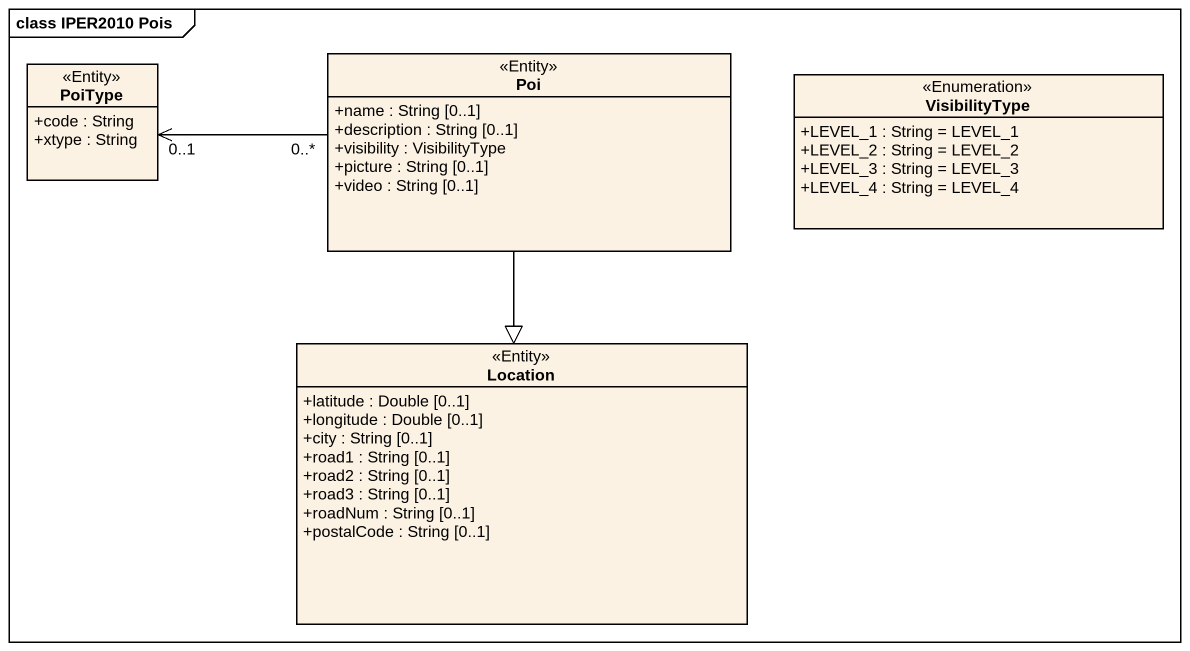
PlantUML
@startuml
mainframe class IPER2010 Pois
hide circle
hide empty members
skinparam classAttributeIconSize 0
class PoiType <<Entity>> {
  +code : String
  +xtype : String
}
class Poi <<Entity>> {
  +name : String [0..1]
  +description : String [0..1]
  +visibility : VisibilityType
  +picture : String [0..1]
  +video : String [0..1]
}
class VisibilityType <<Enumeration>> {
  +LEVEL_1 : String = LEVEL_1
  +LEVEL_2 : String = LEVEL_2
  +LEVEL_3 : String = LEVEL_3
  +LEVEL_4 : String = LEVEL_4
}
class Location <<Entity>> {
  +latitude : Double [0..1]
  +longitude : Double [0..1]
  +city : String [0..1]
  +road1 : String [0..1]
  +road2 : String [0..1]
  +road3 : String [0..1]
  +roadNum : String [0..1]
  +postalCode : String [0..1]
}
Poi "0..*" -left-> "0..1" PoiType
Poi --|> Location
@enduml
